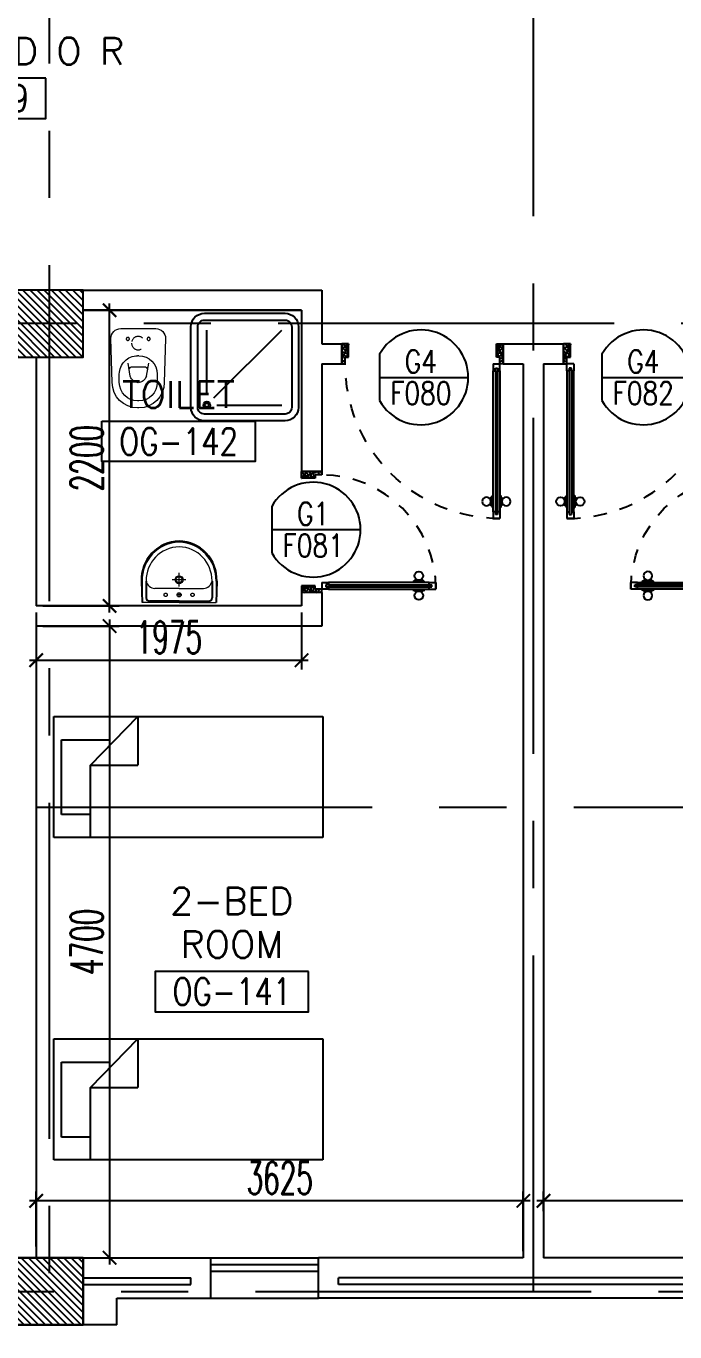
# Model space of a CAD drawing. Extents: x 276011.4 to 276105.3, y 57291.9 to 57371.4.
# Drawn here: x 276080.24 to 276085.07, y 57298.46 to 57308.18 of the extents above; entities that cross this region are included whole.
import ezdxf
from ezdxf.enums import TextEntityAlignment as Align

# ---------------------------------------------------------------- set-up
doc = ezdxf.new("R2010")
doc.units = 0
doc.header["$MEASUREMENT"] = 0
doc.header["$PDMODE"] = 34
for name, pattern in [('CENTERX2', [4, 2.5, -0.5, 0.5, -0.5]), ('DASHED', [0.75, 0.5, -0.25]), ('HIDDEN', [0.375, 0.25, -0.125]), ('HIDDEN2', [0.1875, 0.125, -0.0625])]:
    doc.linetypes.add(name, pattern=pattern)
doc.layers.get('0').update_dxf_attribs({"linetype": 'CONTINUOUS'})
doc.layers.get('DEFPOINTS').update_dxf_attribs({"linetype": 'CONTINUOUS'})
for name, color, linetype in [('AX-DIM', 4, 'CONTINUOUS'), ('AXES', 11, 'CENTERX2'), ('COL', 5, 'CONTINUOUS'), ('DIM', 4, 'CONTINUOUS'), ('DOOR', 7, 'CONTINUOUS'), ('DOOR-CR', 2, 'CONTINUOUS'), ('DOOR-NO', 3, 'CONTINUOUS'), ('FIX', 3, 'CONTINUOUS'), ('FUR', 4, 'CONTINUOUS'), ('HAT', 8, 'CONTINUOUS'), ('INSUL', 4, 'CONTINUOUS'), ('RM-BOX', 4, 'CONTINUOUS'), ('RM-NAME', 2, 'CONTINUOUS'), ('RM-NO', 2, 'CONTINUOUS'), ('WALL', 2, 'CONTINUOUS'), ('WIN', 3, 'CONTINUOUS')]:
    doc.layers.add(name, color=color, linetype=linetype)
doc.styles.add('ROMANS', font='ROMANS.shx', dxfattribs={"width": 0.6})
doc.dimstyles.new('STANDARD in', dxfattribs={"dimtxt": 0.24, "dimasz": 0.1, "dimexe": 0.07, "dimexo": 0.05, "dimgap": 0.05, "dimtad": 1, "dimdec": 0, "dimlfac": 1000, "dimzin": 0, "dimdsep": 46, "dimtxsty": 'ROMANS', "dimblk": 'ARCHTICK', "dimcen": 0.05, "dimdle": 0.05, "dimclrd": 4, "dimclre": 4, "dimclrt": 2, "dimadec": 0, "dimazin": 0, "dimtfac": 1, "dimtdec": 0, "dimtmove": 2, "dimatfit": 3, "dimfxl": 0, "dimtolj": 1, "dimtzin": 0, "dimarcsym": 0})

# ---------------------------------------------------------------- blocks, each defined once
blk = doc.blocks.new('_ARCHTICK')
at = {"color": 0, "linetype": 'ByBlock', "const_width": 0.15}
blk.add_lwpolyline([(-0.5, -0.5), (0.5, 0.5)], dxfattribs=at)
blk = doc.blocks.new('*D594')
at = {"layer": 'AX-DIM', "color": 4, "lineweight": -2, "ltscale": 0.3}
for p, q in [((276103.9155, 57298.5629), (276103.9155, 57293.2379)), ((276103.2655, 57298.5129), (276103.9855, 57298.5129)), ((276061.3205, 57293.2879), (276103.9855, 57293.2879))]:
    blk.add_line(p, q, dxfattribs=at)
at = {"layer": 'DEFPOINTS', "color": 0, "ltscale": 0.3}
for p in [(276103.2155, 57298.5129), (276061.2705, 57293.2879), (276103.9155, 57293.2879)]:
    blk.add_point(p, dxfattribs=at)
at = {"layer": 'AX-DIM', "color": 4, "lineweight": -2, "ltscale": 0.3, "xscale": 0.1, "yscale": 0.1, "zscale": 0.1}
for p, rotation in [((276103.9155, 57298.5129), 90), ((276103.9155, 57293.2879), 270)]:
    blk.add_blockref('_ARCHTICK', p, dxfattribs=dict(at, rotation=rotation))
at = {"layer": 'AX-DIM', "color": 2, "ltscale": 0.3, "insert": (276103.7455, 57295.9004), "char_height": 0.24, "attachment_point": 5, "rotation": 90, "style": 'ROMANS'}
blk.add_mtext('\\A1;5225', dxfattribs=at)
blk = doc.blocks.new('RM1')
at = {"layer": 'RM-BOX'}
blk.add_lwpolyline([(569.9, -200), (-569.9, -200), (-569.9, -500), (569.9, -500)], close=True, dxfattribs=at)
at = {"layer": 'RM-NAME', "style": 'ROMANS'}
for tag, p in [('ROOMNAME1', (0, 323.8)), ('ROOMNAME2', (0, 0))]:
    blk.add_attdef(tag, text='', height=200, dxfattribs=at).set_placement(p, align=Align.MIDDLE)
at = {"layer": 'RM-NO', "style": 'ROMANS', "width": 0.8}
blk.add_attdef('ROOMNO', text='', height=200, dxfattribs=at).set_placement((0, -350), align=Align.MIDDLE)
blk = doc.blocks.new('*X54')
at = {"color": 0}
for p, q in [((238726.6, 169889.7), (239226.6, 170389.7)), ((238728.6, 169944.7), (239173.5, 170389.7)), ((238728.6, 169997.8), (239120.5, 170389.7)), ((238728.6, 170050.8), (239067.5, 170389.7)), ((238728.6, 170103.8), (239014.4, 170389.7)), ((238728.6, 170156.9), (238961.4, 170389.7)), ((238728.6, 170209.9), (238908.4, 170389.7)), ((238728.6, 170262.9), (238855.3, 170389.7)), ((238728.6, 170316), (238802.3, 170389.7)), ((238728.6, 170369), (238749.3, 170389.7)), ((238779.6, 169889.7), (239228.6, 170338.7)), ((238832.6, 169889.7), (239228.6, 170285.6)), ((238885.7, 169889.7), (239228.6, 170232.6)), ((238938.7, 169889.7), (239228.6, 170179.6)), ((238991.7, 169889.7), (239228.6, 170126.5)), ((239044.8, 169889.7), (239228.6, 170073.5)), ((239097.8, 169889.7), (239228.6, 170020.5)), ((239150.8, 169889.7), (239228.6, 169967.4)), ((239203.9, 169889.7), (239228.6, 169914.4))]:
    blk.add_line(p, q, dxfattribs=at)
blk = doc.blocks.new('COL50')
at = {"layer": 'COL'}
blk.add_lwpolyline([(-250, 250), (-250, -250), (250, -250), (250, 250)], close=True, dxfattribs=at)
blk = doc.blocks.new('*X49')
at = {"color": 0}
for p, q in [((238728.6, 177104.2), (239214.1, 177589.7)), ((238728.6, 177157.2), (239161.1, 177589.7)), ((238728.6, 177210.3), (239108, 177589.7)), ((238728.6, 177263.3), (239055, 177589.7)), ((238728.6, 177316.3), (239002, 177589.7)), ((238728.6, 177369.4), (238948.9, 177589.7)), ((238728.6, 177422.4), (238895.9, 177589.7)), ((238728.6, 177475.4), (238842.9, 177589.7)), ((238728.6, 177528.5), (238789.8, 177589.7)), ((238728.6, 177581.5), (238736.8, 177589.7)), ((238767.1, 177089.7), (239228.6, 177551.2)), ((238820.2, 177089.7), (239228.6, 177498.1)), ((238873.2, 177089.7), (239228.6, 177445.1)), ((238926.2, 177089.7), (239228.6, 177392.1)), ((238979.3, 177089.7), (239228.6, 177339)), ((239032.3, 177089.7), (239228.6, 177286)), ((239085.3, 177089.7), (239228.6, 177233)), ((239138.4, 177089.7), (239228.6, 177179.9)), ((239191.4, 177089.7), (239228.6, 177126.9))]:
    blk.add_line(p, q, dxfattribs=at)
blk = doc.blocks.new('DOOR100')
at = {"layer": 'DOOR', "color": 0, "linetype": 'ByBlock'}
for p, q in [((-25, 1300), (-75, 1300)), ((-75, 1300), (-25, 1300)), ((-75, 1250), (-75, 1300)), ((-42, 1270), (-58, 1270)), ((-58, 1250), (-58, 1270)), ((-42, 1250), (-42, 1270)), ((-25, 1250), (-25, 1300)), ((-82.2, 1205), (-91.2, 1205)), ((-91.2, 1205), (-91.2, 1140.2)), ((-75, 1217.6), (-82.2, 1217.6)), ((-82.2, 1127.6), (-82.2, 1217.6)), ((-82.2, 1205), (-82.2, 1140.2)), ((-58, 1250), (-75, 1250)), ((-25, 1250), (-42, 1250)), ((-25, 1217.6), (-17.8, 1217.6)), ((-17.8, 1127.6), (-17.8, 1217.6)), ((-17.8, 1205), (-8.8, 1205)), ((-17.8, 1205), (-17.8, 1140.2)), ((-8.8, 1205), (-8.8, 1140.2)), ((-82.2, 1140.2), (-91.2, 1140.2)), ((-75, 1127.6), (-82.2, 1127.6)), ((-25, 1127.6), (-17.8, 1127.6)), ((-17.8, 1140.2), (-8.8, 1140.2)), ((-75, 200), (-58, 200)), ((-75, 150), (-75, 200)), ((-58, 200), (-58, 180)), ((-42, 200), (-25, 200)), ((-42, 180), (-42, 200)), ((-25, 200), (-25, 150)), ((-1200, 0), (-1200, 150)), ((-1200, 150), (-1175, 150)), ((-1200, 150), (-1200, 0)), ((-1175, 150), (-1175, 100)), ((-1175, 100), (-1150, 100)), ((-1150, 100), (-1150, 0)), ((-75, 150), (-25, 150)), ((-58, 180), (-42, 180)), ((-50, 100), (-50, 0)), ((-25, 100), (-50, 100)), ((0, 150), (-25, 150)), ((-25, 150), (-25, 100)), ((0, 150), (0, 0)), ((-1150, 0), (-1200, 0)), ((-50, 0), (0, 0))]:
    blk.add_line(p, q, dxfattribs=at)
at = {"layer": 'DOOR', "linetype": 'ByBlock'}
for p, q in [((-75, 1250), (-75, 200)), ((-58, 200), (-58, 1250)), ((-42, 200), (-42, 1250)), ((-25, 200), (-25, 1250)), ((0, 0), (0, 150))]:
    blk.add_line(p, q, dxfattribs=at)
at = {"layer": 'DOOR', "color": 9, "linetype": 'ByBlock'}
for p, q in [((-1150, 0), (-1200, 113.7)), ((-1150, 0), (-1163.4, 100)), ((-50, 0), (0, 113.7)), ((-50, 0), (-36.6, 100)), ((-1150, 0), (-1200, 40.1)), ((-50, 0), (0, 40.1))]:
    blk.add_line(p, q, dxfattribs=at)
at = {"layer": 'DOOR', "color": 0, "linetype": 'ByBlock'}
for centre in [(-123.5, 1172.6), (23.5, 1172.6)]:
    blk.add_circle(centre, 32.4, dxfattribs=at)
at = {"layer": 'DOOR', "linetype": 'HIDDEN', "ltscale": 0.5}
blk.add_arc((-25, 150), 1150, 89.99998, 180.00006, dxfattribs=at)
at = {"layer": 'DOOR', "color": 9, "linetype": 'ByBlock'}
for centre, radius, start, end in [((-1150, 0), 154.4, 103.71423, 108.89471), ((-1150, 0), 134.4, 100.71998, 111.84015), ((-50, 0), 134.4, 68.15985, 79.28002), ((-50, 0), 114.4, 64.08384, 77.37743), ((-50, 0), 154.4, 71.10529, 76.28577), ((-1150, 0), 94.4, 90, 121.98181), ((-1150, 0), 74.4, 90, 132.22357), ((-1150, 0), 54.4, 90, 156.79262), ((-1150, 0), 34.4, 90, 180), ((-1150, 0), 14.4, 90, 180), ((-50, 0), 94.4, 58.01819, 90), ((-50, 0), 74.4, 47.77643, 90), ((-50, 0), 54.4, 23.20738, 90), ((-50, 0), 34.4, 0, 90), ((-50, 0), 14.4, 0, 90)]:
    blk.add_arc(centre, radius, start, end, dxfattribs=at)
blk = doc.blocks.new('DOOR90')
at = {"layer": 'DOOR', "color": 0, "linetype": 'ByBlock'}
for p, q in [((-150, 0), (-150, -25)), ((-150, 0), (0, 0)), ((0, -50), (0, 0)), ((-1000, -25), (-1000, -75)), ((-1000, -75), (-1000, -25)), ((-950, -25), (-1000, -25)), ((-950, -75), (-1000, -75)), ((-970, -42), (-970, -58)), ((-950, -42), (-970, -42)), ((-950, -58), (-970, -58)), ((-950, -25), (-950, -42)), ((-950, -58), (-950, -75)), ((-917.6, -25), (-917.6, -17.8)), ((-827.6, -17.8), (-917.6, -17.8)), ((-917.6, -75), (-917.6, -82.2)), ((-827.6, -82.2), (-917.6, -82.2)), ((-905, -17.8), (-905, -8.8)), ((-905, -8.8), (-840.2, -8.8)), ((-905, -17.8), (-840.2, -17.8)), ((-905, -82.2), (-905, -91.2)), ((-905, -82.2), (-840.2, -82.2)), ((-905, -91.2), (-840.2, -91.2)), ((-840.2, -17.8), (-840.2, -8.8)), ((-840.2, -82.2), (-840.2, -91.2)), ((-827.6, -25), (-827.6, -17.8)), ((-827.6, -75), (-827.6, -82.2)), ((-200, -42), (-200, -25)), ((-200, -25), (-150, -25)), ((-180, -42), (-200, -42)), ((-200, -75), (-200, -58)), ((-200, -58), (-180, -58)), ((-150, -75), (-200, -75)), ((-180, -58), (-180, -42)), ((-150, -75), (-150, -25)), ((-150, -25), (-100, -25)), ((-100, -25), (-100, -50)), ((-100, -50), (0, -50)), ((-100, -850), (0, -850)), ((-100, -875), (-100, -850)), ((0, -850), (0, -900)), ((-150, -900), (-150, -875)), ((-150, -875), (-100, -875)), ((0, -900), (-150, -900)), ((-150, -900), (0, -900))]:
    blk.add_line(p, q, dxfattribs=at)
at = {"layer": 'DOOR', "color": 9, "linetype": 'ByBlock'}
for p, q in [((0, -50), (-113.7, 0)), ((0, -50), (-40.1, 0)), ((0, -50), (-100, -36.6)), ((0, -850), (-113.7, -900)), ((0, -850), (-100, -863.4)), ((0, -850), (-40.1, -900))]:
    blk.add_line(p, q, dxfattribs=at)
at = {"layer": 'DOOR', "linetype": 'ByBlock'}
for p, q in [((-200, -25), (-950, -25)), ((-200, -42), (-950, -42)), ((-200, -58), (-950, -58)), ((-950, -75), (-200, -75))]:
    blk.add_line(p, q, dxfattribs=at)
at = {"layer": 'DOOR', "color": 0, "linetype": 'ByBlock'}
for centre in [(-872.6, 23.5), (-872.6, -123.5)]:
    blk.add_circle(centre, 32.4, dxfattribs=at)
at = {"layer": 'DOOR', "color": 9, "linetype": 'ByBlock'}
for centre, radius, start, end in [((0, -50), 154.4, 161.10529, 166.28577), ((0, -50), 134.4, 158.15985, 169.28002), ((0, -50), 94.4, 148.01819, 180), ((0, -50), 74.4, 137.77643, 180), ((0, -50), 114.4, 154.08384, 167.37743), ((0, -50), 54.4, 113.20738, 180), ((0, -50), 34.4, 90, 180), ((0, -50), 14.4, 90, 180), ((0, -850), 94.4, 180, 211.98181), ((0, -850), 74.4, 180, 222.22357), ((0, -850), 54.4, 180, 246.79262), ((0, -850), 34.4, 180, 270), ((0, -850), 14.4, 180, 270), ((0, -850), 154.4, 193.71423, 198.89471), ((0, -850), 134.4, 190.71998, 201.84015)]:
    blk.add_arc(centre, radius, start, end, dxfattribs=at)
at = {"layer": 'DOOR', "linetype": 'HIDDEN', "ltscale": 0.5}
blk.add_arc((-150, -25), 850, 180, 270, dxfattribs=at)
blk = doc.blocks.new('DD1')
at = {"layer": 'DOOR-CR'}
blk.add_line((-307.6, 0), (352.8, 0), dxfattribs=at)
blk.add_lwpolyline([(-307.6, -172.9, 3.820224), (-307.6, 172.9)], format="xyb", close=True, dxfattribs=at)
at = {"layer": 'DOOR-NO', "color": 255, "style": 'ROMANS', "width": 0.8}
for tag, p in [('G', (0, 183.5)), ('000', (0, -141.4))]:
    blk.add_attdef(tag, text='', height=204, dxfattribs=at).set_placement(p, align=Align.MIDDLE)
blk = doc.blocks.new('*D194')
at = {"layer": 'DEFPOINTS', "color": 0, "linetype": 'ByBlock', "ltscale": 0.3}
for p in [(276084.0905, 57299.4366), (276084.0905, 57299.3086), (276087.3655, 57299.3086)]:
    blk.add_point(p, dxfattribs=at)
at = {"layer": 'DIM', "color": 4, "linetype": 'ByBlock', "lineweight": -2, "ltscale": 0.3}
for p, q in [((276087.4155, 57299.4366), (276084.0405, 57299.4366)), ((276084.0905, 57299.3586), (276084.0905, 57299.5066)), ((276087.3655, 57299.3586), (276087.3655, 57299.5066))]:
    blk.add_line(p, q, dxfattribs=at)
at = {"layer": 'DIM', "color": 4, "linetype": 'ByBlock', "lineweight": -2, "ltscale": 0.3, "xscale": 0.1, "yscale": 0.1, "zscale": 0.1, "rotation": 180}
blk.add_blockref('_ARCHTICK', (276084.0905, 57299.4366), dxfattribs=at)
at = {"layer": 'DIM', "color": 4, "linetype": 'ByBlock', "lineweight": -2, "ltscale": 0.3, "xscale": 0.1, "yscale": 0.1, "zscale": 0.1}
blk.add_blockref('_ARCHTICK', (276087.3655, 57299.4366), dxfattribs=at)
at = {"layer": 'DIM', "color": 2, "linetype": 'ByBlock', "ltscale": 0.3, "insert": (276085.728, 57299.6066), "char_height": 0.24, "attachment_point": 5, "style": 'ROMANS'}
blk.add_mtext('\\A1;3275', dxfattribs=at)
blk = doc.blocks.new('*D193')
at = {"layer": 'DEFPOINTS', "color": 0, "linetype": 'ByBlock', "ltscale": 0.3}
for p in [(276080.3155, 57299.4366), (276080.3155, 57299.0467), (276083.9405, 57299.0129)]:
    blk.add_point(p, dxfattribs=at)
at = {"layer": 'DIM', "color": 4, "linetype": 'ByBlock', "lineweight": -2, "ltscale": 0.3}
for p, q in [((276083.9905, 57299.4366), (276080.2655, 57299.4366)), ((276080.3155, 57299.0967), (276080.3155, 57299.5066)), ((276083.9405, 57299.0629), (276083.9405, 57299.5066))]:
    blk.add_line(p, q, dxfattribs=at)
at = {"layer": 'DIM', "color": 4, "linetype": 'ByBlock', "lineweight": -2, "ltscale": 0.3, "xscale": 0.1, "yscale": 0.1, "zscale": 0.1, "rotation": 180}
blk.add_blockref('_ARCHTICK', (276080.3155, 57299.4366), dxfattribs=at)
at = {"layer": 'DIM', "color": 4, "linetype": 'ByBlock', "lineweight": -2, "ltscale": 0.3, "xscale": 0.1, "yscale": 0.1, "zscale": 0.1}
blk.add_blockref('_ARCHTICK', (276083.9405, 57299.4366), dxfattribs=at)
at = {"layer": 'DIM', "color": 2, "linetype": 'ByBlock', "ltscale": 0.3, "insert": (276082.128, 57299.6066), "char_height": 0.24, "attachment_point": 5, "style": 'ROMANS'}
blk.add_mtext('\\A1;3625', dxfattribs=at)
blk = doc.blocks.new('*D192')
at = {"layer": 'DEFPOINTS', "color": 0, "linetype": 'ByBlock', "ltscale": 0.3}
for p in [(276080.3155, 57303.7129), (276080.8041, 57299.0129), (276080.8619, 57299.0129)]:
    blk.add_point(p, dxfattribs=at)
at = {"layer": 'DIM', "color": 4, "linetype": 'ByBlock', "lineweight": -2, "ltscale": 0.3}
for p, q in [((276080.3655, 57303.7129), (276080.9319, 57303.7129)), ((276080.8619, 57303.7629), (276080.8619, 57298.9629)), ((276080.8541, 57299.0129), (276080.9319, 57299.0129))]:
    blk.add_line(p, q, dxfattribs=at)
at = {"layer": 'DIM', "color": 4, "linetype": 'ByBlock', "lineweight": -2, "ltscale": 0.3, "xscale": 0.1, "yscale": 0.1, "zscale": 0.1}
for p, rotation in [((276080.8619, 57303.7129), 90), ((276080.8619, 57299.0129), 270)]:
    blk.add_blockref('_ARCHTICK', p, dxfattribs=dict(at, rotation=rotation))
at = {"layer": 'DIM', "color": 2, "linetype": 'ByBlock', "ltscale": 0.3, "insert": (276080.6919, 57301.3629), "char_height": 0.24, "attachment_point": 5, "rotation": 90, "style": 'ROMANS'}
blk.add_mtext('\\A1;4700', dxfattribs=at)
blk = doc.blocks.new('*D191')
at = {"layer": 'DEFPOINTS', "color": 0, "linetype": 'ByBlock', "ltscale": 0.3}
for p in [(276080.7725, 57306.0629), (276080.8619, 57306.0629), (276080.3155, 57303.8629)]:
    blk.add_point(p, dxfattribs=at)
at = {"layer": 'DIM', "color": 4, "linetype": 'ByBlock', "lineweight": -2, "ltscale": 0.3}
for p, q in [((276080.8225, 57306.0629), (276080.9319, 57306.0629)), ((276080.8619, 57303.8129), (276080.8619, 57306.1129)), ((276080.3655, 57303.8629), (276080.9319, 57303.8629))]:
    blk.add_line(p, q, dxfattribs=at)
at = {"layer": 'DIM', "color": 4, "linetype": 'ByBlock', "lineweight": -2, "ltscale": 0.3, "xscale": 0.1, "yscale": 0.1, "zscale": 0.1}
for p, rotation in [((276080.8619, 57306.0629), 90), ((276080.8619, 57303.8629), 270)]:
    blk.add_blockref('_ARCHTICK', p, dxfattribs=dict(at, rotation=rotation))
at = {"layer": 'DIM', "color": 2, "linetype": 'ByBlock', "ltscale": 0.3, "insert": (276080.6919, 57304.9629), "char_height": 0.24, "attachment_point": 5, "rotation": 90, "style": 'ROMANS'}
blk.add_mtext('\\A1;2200', dxfattribs=at)
blk = doc.blocks.new('*D190')
at = {"layer": 'DEFPOINTS', "color": 0, "linetype": 'ByBlock', "ltscale": 0.3}
for p in [(276080.3155, 57303.8629), (276082.2905, 57303.8629), (276082.2905, 57303.4589)]:
    blk.add_point(p, dxfattribs=at)
at = {"layer": 'DIM', "color": 4, "linetype": 'ByBlock', "lineweight": -2, "ltscale": 0.3}
for p, q in [((276080.3155, 57303.8129), (276080.3155, 57303.3889)), ((276082.2905, 57303.8129), (276082.2905, 57303.3889)), ((276080.2655, 57303.4589), (276082.3405, 57303.4589))]:
    blk.add_line(p, q, dxfattribs=at)
at = {"layer": 'DIM', "color": 4, "linetype": 'ByBlock', "lineweight": -2, "ltscale": 0.3, "xscale": 0.1, "yscale": 0.1, "zscale": 0.1, "rotation": 180}
blk.add_blockref('_ARCHTICK', (276080.3155, 57303.4589), dxfattribs=at)
at = {"layer": 'DIM', "color": 4, "linetype": 'ByBlock', "lineweight": -2, "ltscale": 0.3, "xscale": 0.1, "yscale": 0.1, "zscale": 0.1}
blk.add_blockref('_ARCHTICK', (276082.2905, 57303.4589), dxfattribs=at)
at = {"layer": 'DIM', "color": 2, "linetype": 'ByBlock', "ltscale": 0.3, "insert": (276081.303, 57303.6289), "char_height": 0.24, "attachment_point": 5, "style": 'ROMANS'}
blk.add_mtext('\\A1;1975', dxfattribs=at)
blk = doc.blocks.new('LAV1')
at = {"layer": 'FIX', "linetype": 'ByBlock', "ltscale": 0.3}
for p, q in [((-280, 210), (-275, 50)), ((-245, 210), (-245, 85)), ((245, 210), (245, 85)), ((280, 210), (275, 50)), ((0, 60), (-220.2, 60)), ((0, 60), (220.2, 60))]:
    blk.add_line(p, q, dxfattribs=at)
at = {"layer": 'FIX', "linetype": 'Continuous', "lineweight": 20}
for p, q in [((-275, 210), (-275, 50)), ((275, 210), (275, 50)), ((0, 155), (-181.4, 155)), ((0, 155), (181.4, 155)), ((0, 50), (-275, 50)), ((0, 50), (-252.5, 50)), ((0, 50), (252.5, 50)), ((0, 50), (275, 50))]:
    blk.add_line(p, q, dxfattribs=at)
at = {"layer": 'FIX', "linetype": 'DASHED', "lineweight": 20, "ltscale": 0.05}
for p, q in [((49.5, 220), (-50.5, 220)), ((-0.5, 170), (-0.5, 270)), ((-0.5, 170), (-0.5, 270))]:
    blk.add_line(p, q, dxfattribs=at)
at = {"layer": 'FIX', "lineweight": 20}
for p, q in [((15.6, 107.5), (-15.5, 107.5)), ((0, 92), (0, 123))]:
    blk.add_line(p, q, dxfattribs=at)
for centre, radius in [((-0.5, 220), 29.5), ((-0.5, 220), 22.5), ((0, 107.5), 15.5)]:
    blk.add_circle(centre, radius, dxfattribs=at)
at = {"layer": 'FIX', "linetype": 'HIDDEN', "lineweight": 20, "ltscale": 0.05}
for centre in [(-100, 107.5), (100, 107.5)]:
    blk.add_circle(centre, 12.4, dxfattribs=at)
at = {"layer": 'FIX', "linetype": 'ByBlock', "ltscale": 0.3}
for centre, radius, start, end in [((6.9, 220), 287, 91.37765, 182.00641), ((-6.9, 220), 287, 357.99359, 88.62235), ((-220.1, 84.9), 24.9, 179.70214, 269.94861), ((220.1, 84.9), 24.9, 270.05139, 0.29786)]:
    blk.add_arc(centre, radius, start, end, dxfattribs=at)
at = {"layer": 'FIX', "linetype": 'Continuous', "lineweight": 20}
for centre, radius, start, end in [((8.4, 216.7), 283.4, 91.6988, 181.35097), ((-8.4, 216.7), 283.4, 358.64903, 88.3012), ((7.6, 212.5), 252.7, 91.73281, 180.48842), ((-7.6, 212.5), 252.7, 359.51158, 88.26719), ((-179.2, 221.8), 66.9, 190.20056, 268.07863), ((179.2, 221.8), 66.9, 271.92137, 349.79944)]:
    blk.add_arc(centre, radius, start, end, dxfattribs=at)
blk = doc.blocks.new('SHR1')
at = {"layer": 'FIX'}
for p, q in [((-195.7, 195.7), (-700, 700)), ((-142.7, 217.7), (-142.7, 700)), ((-217.7, 142.7), (-700, 142.7))]:
    blk.add_line(p, q, dxfattribs=at)
for points in [[(-825, 125), (-825, 725, -0.414214), (-725, 825), (-125, 825, -0.414214), (-25, 725), (-25, 125, -0.414214), (-125, 25), (-725, 25, -0.414214)], [(-775, 125), (-775, 725, -0.414214), (-725, 775), (-125, 775, -0.414214), (-75, 725), (-75, 125, -0.414214), (-125, 75), (-725, 75, -0.414214)]]:
    blk.add_lwpolyline(points, format="xyb", close=True, dxfattribs=at)
for radius in [25, 15]:
    blk.add_circle((-142.7, 142.7), radius, dxfattribs=at)
blk = doc.blocks.new('WC1')
at = {"layer": 'FIX', "lineweight": 20}
for p, q in [((-210, 203.8), (-538, 193.8)), ((-475, 140.8), (-538, 140.8)), ((-727, 4.8), (-727, -4.8)), ((-674, 4.8), (-674, -4.8)), ((-533.7, 24.2), (-539.5, 0)), ((-539.5, 0), (-533.7, -24.2)), ((-394.8, 75.7), (-490.4, 60.1)), ((-339, 4.8), (-339, -4.8)), ((-490.4, -60.1), (-394.8, -75.7)), ((-538, -140.8), (-475, -140.8)), ((-538, -193.8), (-210, -203.8))]:
    blk.add_line(p, q, dxfattribs=at)
at = {"layer": 'FIX', "linetype": 'Continuous', "lineweight": 20}
blk.add_line((-420.1, -47.3), (-420.4, 44.6), dxfattribs=at)
at = {"layer": 'FIX', "lineweight": 20}
blk.add_lwpolyline([(-213.2, -203.8), (-210, -203.8, 0.414214), (-137, -130.8), (-137, 0), (-137, 130.8, 0.414214), (-210, 203.8)], format="xyb", dxfattribs=at)
at = {"layer": 'FIX', "linetype": 'HIDDEN2', "lineweight": 20, "ltscale": 0.3}
blk.add_circle((-245, 0), 49.8, dxfattribs=at)
at = {"layer": 'FIX', "linetype": 'HIDDEN', "lineweight": 20, "ltscale": 0.05}
for centre in [(-213.2, 77.5), (-213.2, -77.5)]:
    blk.add_circle(centre, 11.6, dxfattribs=at)
at = {"layer": 'FIX', "lineweight": 20}
for centre, radius, start, end in [((-538, 4.8), 189, 90, 180), ((-538, 4.8), 136, 90, 180), ((-475, 4.8), 136, 360, 90), ((-473, -6.9), 68.2, 128.92417, 152.84682), ((-464.4, -17.6), 82, 108.49595, 128.92417), ((-538, -4.8), 189, 180, 270), ((-538, -4.8), 136, 180, 270), ((-473, 6.9), 68.2, 207.15318, 231.07583), ((-464.4, 17.6), 82, 231.07583, 251.50405), ((-475, -4.8), 136, 270, 0)]:
    blk.add_arc(centre, radius, start, end, dxfattribs=at)
at = {"layer": 'FIX', "linetype": 'Continuous', "lineweight": 20}
for centre, start, end in [((-442.7, 45.5), 357.66621, 91.61215), ((-442.4, -45.6), 268.38785, 2.33379)]:
    blk.add_arc(centre, 22.3, start, end, dxfattribs=at)

msp = doc.modelspace()

# ---------------------------------------------------------------- linework, layer by layer
at = {"layer": 'AXES'}
for p, q in [((276080.4155, 57291.8986), (276080.4155, 57370.7113)), ((276084.0155, 57298.7629), (276084.0155, 57357.5829)), ((276104.6155, 57305.9629), (276052.5255, 57305.9629)), ((276094.8155, 57302.3629), (276052.5255, 57302.3629)), ((276033.9467, 57298.7629), (276104.6155, 57298.7629))]:
    msp.add_line(p, q, dxfattribs=at)
at = {"layer": 'COL'}
msp.add_lwpolyline([(276080.6655, 57299.0129), (276080.6655, 57298.5129), (276080.1655, 57298.5129), (276080.1655, 57299.0129)], close=True, dxfattribs=at)
at = {"layer": 'FUR'}
for p, q in [((276080.4476, 57303.0398), (276082.4476, 57303.0398)), ((276080.4476, 57302.1398), (276080.4476, 57303.0398)), ((276080.7192, 57302.6786), (276081.0726, 57303.0398)), ((276081.0726, 57303.0398), (276081.0726, 57302.6786)), ((276082.4476, 57303.0398), (276082.4476, 57302.1398)), ((276080.503, 57302.8676), (276080.8627, 57302.8676)), ((276080.503, 57302.3097), (276080.503, 57302.8676)), ((276080.7192, 57302.6786), (276081.0726, 57302.6786)), ((276080.7192, 57302.1398), (276080.7192, 57302.6786)), ((276080.7192, 57302.3097), (276080.503, 57302.3097)), ((276082.4476, 57302.1398), (276080.4476, 57302.1398)), ((276080.4476, 57300.641), (276082.4476, 57300.641)), ((276080.4476, 57299.741), (276080.4476, 57300.641)), ((276080.7192, 57300.2798), (276081.0726, 57300.641)), ((276081.0726, 57300.641), (276081.0726, 57300.2798)), ((276082.4476, 57300.641), (276082.4476, 57299.741)), ((276080.503, 57300.4688), (276080.8627, 57300.4688)), ((276080.503, 57299.9109), (276080.503, 57300.4688)), ((276080.7192, 57300.2798), (276081.0726, 57300.2798)), ((276080.7192, 57299.741), (276080.7192, 57300.2798)), ((276080.7192, 57299.9109), (276080.503, 57299.9109)), ((276082.4476, 57299.741), (276080.4476, 57299.741))]:
    msp.add_line(p, q, dxfattribs=at)
at = {"layer": 'INSUL'}
for p, q in [((276080.6655, 57298.8629), (276081.4655, 57298.8629)), ((276081.4655, 57298.8129), (276081.4655, 57298.8629)), ((276082.5655, 57298.8129), (276082.5655, 57298.8629)), ((276085.4655, 57298.8629), (276082.5655, 57298.8629)), ((276080.6655, 57298.8129), (276081.4655, 57298.8129)), ((276085.4655, 57298.8129), (276082.5655, 57298.8129))]:
    msp.add_line(p, q, dxfattribs=at)
at = {"layer": 'WALL', "linetype": 'ByBlock'}
for p, q in [((276080.6655, 57306.2129), (276082.4405, 57306.2129)), ((276080.6655, 57306.2129), (276082.4405, 57306.2129)), ((276080.6655, 57306.0629), (276082.2905, 57306.0629)), ((276082.2905, 57306.0629), (276080.6655, 57306.0629)), ((276082.4405, 57305.8129), (276082.5905, 57305.8129)), ((276082.4405, 57305.6629), (276082.5905, 57305.6629)), ((276083.7905, 57305.6629), (276083.9405, 57305.6629))]:
    msp.add_line(p, q, dxfattribs=at)
at = {"layer": 'WALL'}
for p, q in [((276082.4405, 57306.2129), (276082.4405, 57305.8129)), ((276082.2905, 57306.0629), (276082.2905, 57304.8629)), ((276083.7905, 57305.8129), (276084.2405, 57305.8129)), ((276080.3155, 57305.7129), (276080.3155, 57303.8629)), ((276082.4405, 57305.6629), (276082.4405, 57304.8629)), ((276083.9405, 57305.6629), (276083.9405, 57299.0129)), ((276084.0905, 57305.6629), (276084.0905, 57299.0129)), ((276084.0905, 57305.6629), (276084.2405, 57305.6629)), ((276082.4405, 57304.8629), (276082.2905, 57304.8629)), ((276082.4405, 57303.9629), (276082.2905, 57303.9629)), ((276082.2905, 57303.9629), (276082.2905, 57303.8629)), ((276082.4405, 57303.9629), (276082.4405, 57303.7129)), ((276082.2905, 57303.8629), (276080.3155, 57303.8629)), ((276082.4405, 57303.7129), (276080.3155, 57303.7129)), ((276080.3155, 57303.7129), (276080.3155, 57299.0129)), ((276080.6655, 57299.0129), (276081.6155, 57299.0129)), ((276081.6155, 57298.7129), (276081.6155, 57299.0129)), ((276082.4155, 57298.7129), (276082.4155, 57299.0129)), ((276083.9405, 57299.0129), (276082.4155, 57299.0129)), ((276085.6155, 57299.0129), (276084.0905, 57299.0129)), ((276080.9155, 57298.7129), (276081.6155, 57298.7129)), ((276080.9155, 57298.5129), (276080.9155, 57298.7129)), ((276085.6155, 57298.7129), (276082.4155, 57298.7129)), ((276080.9155, 57298.5129), (276079.9155, 57298.5129))]:
    msp.add_line(p, q, dxfattribs=at)
at = {"layer": 'WALL', "color": 2, "linetype": 'ByBlock'}
for p, q in [((276082.5905, 57305.8129), (276082.5905, 57305.6629)), ((276083.7905, 57305.8129), (276083.7905, 57305.6629)), ((276084.2405, 57305.8129), (276084.2405, 57305.6629))]:
    msp.add_line(p, q, dxfattribs=at)
at = {"layer": 'WALL', "linetype": 'ByBlock', "ltscale": 0.3}
for points in [[(276080.1655, 57305.7129), (276080.6655, 57305.7129), (276080.6655, 57306.2129), (276080.1655, 57306.2129)], [(276080.1655, 57298.5129), (276080.6655, 57298.5129), (276080.6655, 57299.0129), (276080.1655, 57299.0129)]]:
    msp.add_lwpolyline(points, close=True, dxfattribs=at)
at = {"layer": 'WIN'}
for p, q in [((276081.6155, 57299.0129), (276082.4155, 57299.0129)), ((276081.6155, 57298.9629), (276082.4155, 57298.9629)), ((276081.6155, 57298.9129), (276082.4155, 57298.9129)), ((276081.6155, 57298.7129), (276082.4155, 57298.7129))]:
    msp.add_line(p, q, dxfattribs=at)

# ---------------------------------------------------------------- block references
at = {"layer": 'COL', "xscale": 0.001, "yscale": 0.001, "zscale": 0.001, "rotation": 180}
msp.add_blockref('COL50', (276080.4155, 57305.9629), dxfattribs=at)
at = {"layer": 'DOOR', "color": 0, "linetype": 'ByBlock', "yscale": 0.001, "zscale": 0.001, "rotation": 180}
for name, p, xscale in [('DOOR100', (276083.7905, 57305.8129), -0.001), ('DOOR100', (276084.2405, 57305.8129), 0.001), ('DOOR90', (276082.2905, 57303.9629), 0.001), ('DOOR90', (276085.7405, 57303.9629), -0.001)]:
    msp.add_blockref(name, p, dxfattribs=dict(at, xscale=xscale))
at = {"layer": 'DOOR-NO'}
ref = msp.add_blockref('DD1', (276083.1784, 57305.5634), dxfattribs=dict(at, xscale=0.001, yscale=0.001, zscale=0.001))
ref.add_attrib('G', 'G4', dxfattribs={"height": 0.17, "style": 'ROMANS', "width": 0.8}).set_placement((276083.1784, 57305.6814), align=Align.MIDDLE)
ref.add_attrib('000', 'F080', dxfattribs={"height": 0.17, "style": 'ROMANS', "width": 0.8}).set_placement((276083.1784, 57305.4456), align=Align.MIDDLE)
ref = msp.add_blockref('DD1', (276084.8335, 57305.5634), dxfattribs=dict(at, xscale=0.001, yscale=0.001, zscale=0.001))
ref.add_attrib('G', 'G4', dxfattribs={"height": 0.17, "style": 'ROMANS', "width": 0.8}).set_placement((276084.8335, 57305.6814), align=Align.MIDDLE)
ref.add_attrib('000', 'F082', dxfattribs={"height": 0.17, "style": 'ROMANS', "width": 0.8}).set_placement((276084.8335, 57305.4456), align=Align.MIDDLE)
ref = msp.add_blockref('DD1', (276082.3769, 57304.4303), dxfattribs=dict(at, xscale=0.001, yscale=0.001, zscale=0.001))
ref.add_attrib('G', 'G1', dxfattribs={"height": 0.17, "style": 'ROMANS', "width": 0.8}).set_placement((276082.3769, 57304.5482), align=Align.MIDDLE)
ref.add_attrib('000', 'F081', dxfattribs={"height": 0.17, "style": 'ROMANS', "width": 0.8}).set_placement((276082.3769, 57304.3124), align=Align.MIDDLE)
at = {"layer": 'FIX', "yscale": 0.001, "zscale": 0.001, "rotation": 270}
for name, p, xscale in [('SHR1', (276081.4425, 57305.2149), 0.001), ('WC1', (276081.075, 57306.0629), -0.001)]:
    msp.add_blockref(name, p, dxfattribs=dict(at, xscale=xscale))
at = {"layer": 'FIX', "linetype": 'ByBlock', "ltscale": 0.3, "xscale": 0.001, "yscale": 0.001, "zscale": 0.001}
msp.add_blockref('LAV1', (276081.379, 57303.8379), dxfattribs=at)
at = {"layer": 'HAT', "xscale": -0.001, "yscale": 0.001, "zscale": 0.001, "rotation": 180}
for name in ['*X54', '*X49']:
    msp.add_blockref(name, (275841.4369, 57476.1027), dxfattribs=at)
at = {"layer": 'RM-NAME', "xscale": 0.001, "yscale": 0.001, "zscale": 0.001}
for p, values in [((276079.8177, 57307.9906), {'ROOMNO': 'OG-129', 'ROOMNAME2': 'C O R R I D O R'}), ((276081.7712, 57301.3439), {'ROOMNO': 'OG-141', 'ROOMNAME2': 'ROOM', 'ROOMNAME1': '2-BED'})]:
    msp.add_blockref('RM1', p, dxfattribs=at).add_auto_attribs(values)
at = {"layer": 'RM-NAME'}
ref = msp.add_blockref('RM1', (276081.3746, 57305.4363), dxfattribs=dict(at, xscale=-0.001, yscale=0.001, zscale=0.001))
ref.add_attrib('ROOMNO', 'OG-142', dxfattribs={"layer": 'RM-NO', "height": 0.2, "style": 'ROMANS', "width": 0.8}).set_placement((276081.3746, 57305.0863), align=Align.MIDDLE)
ref.add_attrib('ROOMNAME2', 'TOILET', dxfattribs={"height": 0.2, "style": 'ROMANS'}).set_placement((276081.3746, 57305.4363), align=Align.MIDDLE)

# ---------------------------------------------------------------- dimensions: what is measured, and where the dimension line sits
at = {"layer": 'AX-DIM'}
dim = msp.add_linear_dim(base=(276103.9155, 57293.2879), p1=(276103.2155, 57298.5129), p2=(276061.2705, 57293.2879), angle=270, dimstyle='STANDARD in', dxfattribs=at)
dim.commit()
dim.dimension.update_dxf_attribs({"geometry": '*D594', "text_midpoint": (276103.7455, 57295.9004)})
at = {"layer": 'DIM', "linetype": 'ByBlock', "ltscale": 0.3}
for base, p1, p2, picture, middle in [((276080.8619, 57306.0629), (276080.3155, 57303.8629), (276080.7725, 57306.0629), '*D191', (276080.6919, 57304.9629)), ((276080.8619, 57299.0129), (276080.3155, 57303.7129), (276080.8041, 57299.0129), '*D192', (276080.6919, 57301.3629))]:
    dim = msp.add_linear_dim(base=base, p1=p1, p2=p2, angle=90, dimstyle='STANDARD in', dxfattribs=at)
    dim.commit()
    dim.dimension.update_dxf_attribs({"geometry": picture, "text_midpoint": middle})
for base, p1, p2, picture, middle in [((276082.2905, 57303.4589), (276080.3155, 57303.8629), (276082.2905, 57303.8629), '*D190', (276081.303, 57303.6289)), ((276080.3155, 57299.4366), (276083.9405, 57299.0129), (276080.3155, 57299.0467), '*D193', (276082.128, 57299.6066)), ((276084.0905, 57299.4366), (276087.3655, 57299.3086), (276084.0905, 57299.3086), '*D194', (276085.728, 57299.6066))]:
    dim = msp.add_linear_dim(base=base, p1=p1, p2=p2, dimstyle='STANDARD in', dxfattribs=at)
    dim.commit()
    dim.dimension.update_dxf_attribs({"geometry": picture, "text_midpoint": middle})

doc.saveas('drawing.dxf')
